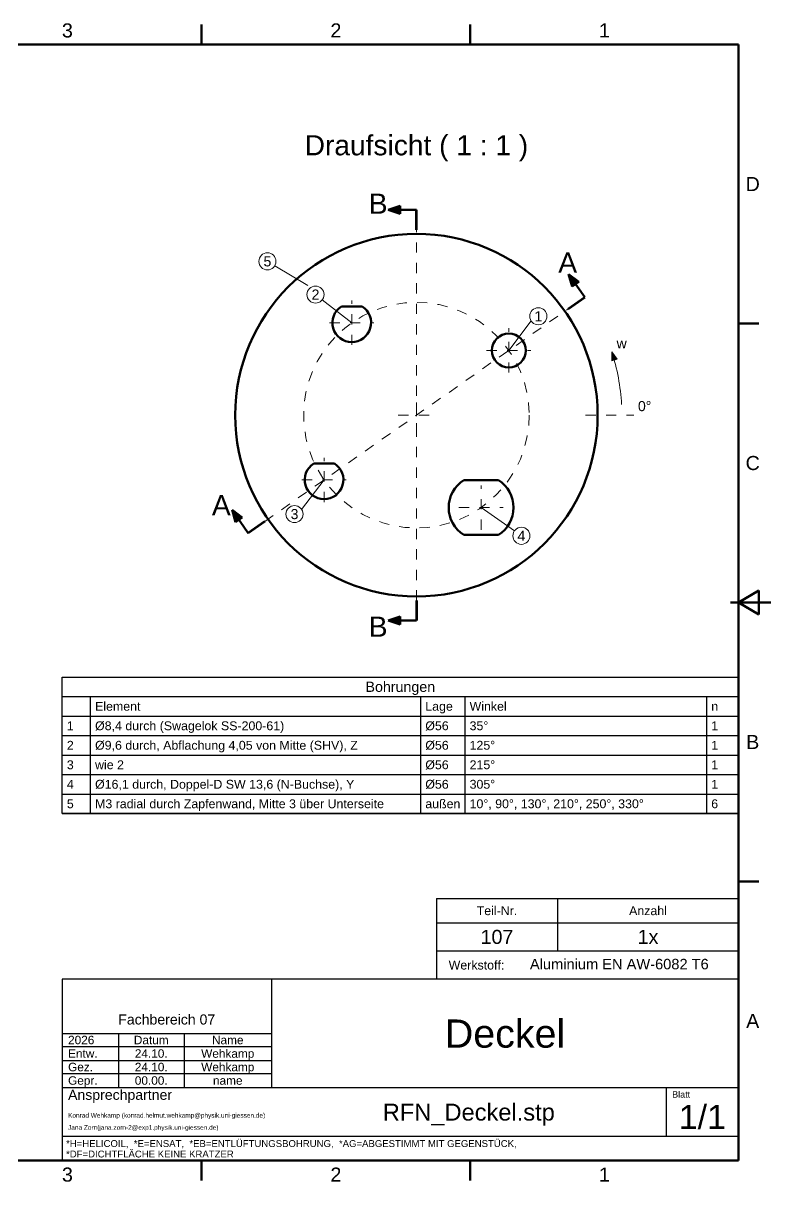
# Model space of a CAD drawing. Header units: inches. Extents: x 0.8 to 17.2, y 0.6 to 12.1.
# Drawn here: x 9.89 to 17.2, y 0.68 to 12.01 of the extents above; entities that cross this region are included whole.
import ezdxf
from ezdxf.enums import TextEntityAlignment as Align

# ---------------------------------------------------------------- set-up
doc = ezdxf.new("R2010")
doc.units = ezdxf.units.IN
doc.header["$MEASUREMENT"] = 0
doc.linetypes.add('CENTER2', pattern=[1.125, 0.75, -0.125, 0.125, -0.125])
for name, color, linetype, lineweight in [('BEMASSUNG', 7, 'Continuous', 18), ('MITTELLINIE', 7, 'CENTER2', 18), ('RAHMEN', 7, 'Continuous', 50), ('SCHNITTLINIE', 7, 'Continuous', 50), ('SCHRIFTFELD', 7, 'Continuous', 25), ('SICHTKANTE', 7, 'Continuous', 50), ('TEXT', 7, 'Continuous', 18)]:
    doc.layers.add(name, color=color, linetype=linetype, lineweight=lineweight)
doc.styles.add('ISO_101', font='arial.ttf')
doc.styles.add('ISO_14', font='arial.ttf')
doc.styles.add('ISO_15', font='arial.ttf')
doc.styles.add('ISO_20', font='arial.ttf')
doc.styles.add('ISO_72', font='arial.ttf')
doc.styles.add('ISO_73', font='arial.ttf')
doc.styles.add('ISO_75', font='arial.ttf')
doc.styles.add('ISO_76', font='arial.ttf')
doc.styles.add('ISO_77', font='arial.ttf')
doc.styles.add('ISO_78', font='arial.ttf')
doc.styles.add('ISO_80', font='arial.ttf')
doc.styles.add('ISO_83', font='arial.ttf')
doc.styles.add('ISO_84', font='arial.ttf')
doc.styles.add('ISO_85', font='arial.ttf')
doc.styles.add('ISO_86', font='arial.ttf')
doc.styles.add('ISO_87', font='arial.ttf')
doc.styles.add('ISO_89', font='arial.ttf')
doc.styles.add('ISO_92', font='arial.ttf')
doc.styles.add('ISO_95', font='arial.ttf')
doc.styles.add('ISO_98', font='arial.ttf')

msp = doc.modelspace()

# ---------------------------------------------------------------- hatches: boundary and pattern name
at = {"layer": 'BEMASSUNG'}
msp.add_hatch(color=7, dxfattribs=at).paths.add_polyline_path([(15.69486, 8.72181), (15.64244, 8.70477), (15.64189, 8.79566)])
at = {"layer": 'SCHNITTLINIE'}
for points in [[(13.5748, 10.22244), (13.5748, 10.1437), (13.45669, 10.18307)], [(15.31896, 9.47845), (15.25446, 9.43328), (15.21897, 9.55262)], [(12.02945, 7.17511), (11.96495, 7.12995), (11.92946, 7.24928)], [(13.5748, 6.20669), (13.5748, 6.12795), (13.45669, 6.16732)]]:
    msp.add_hatch(color=7, dxfattribs=at).paths.add_polyline_path(points)

# ---------------------------------------------------------------- linework, layer by layer
at = {"layer": 'BEMASSUNG'}
for p, q in [((12.66941, 9.44188), (12.34744, 9.63506)), ((13.09999, 9.0782), (12.8117, 9.30243)), ((14.63529, 8.80749), (14.85449, 9.09557)), ((15.64189, 8.79566), (15.69486, 8.72181)), ((15.64244, 8.70477), (15.64189, 8.79566)), ((15.69486, 8.72181), (15.64244, 8.70477)), ((12.82928, 7.54291), (12.61008, 7.25482)), ((14.36457, 7.27219), (14.68974, 7.04458))]:
    msp.add_line(p, q, dxfattribs=at)
for centre in [(12.27571, 9.6781), (12.74566, 9.35379), (14.9241, 9.14198), (12.54047, 7.20841), (14.75827, 6.9966)]:
    msp.add_circle(centre, 0.08366, dxfattribs=at)
msp.add_arc((13.73228, 8.1752), 2.00787, 3, 18, dxfattribs=at)
at = {"layer": 'MITTELLINIE', "ltscale": 0.089433}
for p, q in [((13.73228, 6.36417), (13.73228, 9.98622)), ((12.24878, 7.13644), (15.21579, 9.21396))]:
    msp.add_line(p, q, dxfattribs=at)
at = {"layer": 'MITTELLINIE', "ltscale": 0.096238}
for p, q in [((13.09999, 8.86166), (13.09999, 9.29473)), ((12.88346, 9.0782), (13.31653, 9.0782)), ((14.63529, 8.59095), (14.63529, 9.02402)), ((14.41875, 8.80749), (14.85182, 8.80749)), ((12.82928, 7.32637), (12.82928, 7.75944)), ((12.61275, 7.54291), (13.04582, 7.54291)), ((14.36457, 7.05566), (14.36457, 7.48873)), ((14.14804, 7.27219), (14.58111, 7.27219))]:
    msp.add_line(p, q, dxfattribs=at)
at = {"layer": 'MITTELLINIE', "ltscale": 0.07874}
for p, q in [((13.73228, 7.99803), (13.73228, 8.35236)), ((13.55512, 8.1752), (13.90945, 8.1752))]:
    msp.add_line(p, q, dxfattribs=at)
at = {"layer": 'MITTELLINIE', "ltscale": 0.08399}
msp.add_line((15.38583, 8.1752), (15.85827, 8.1752), dxfattribs=at)
at = {"layer": 'MITTELLINIE', "ltscale": 0.089228}
msp.add_circle((13.73228, 8.1752), 1.10236, dxfattribs=at)
at = {"layer": 'RAHMEN'}
for p, q in [((11.63255, 11.79724), (11.63255, 11.99409)), ((14.25722, 11.79724), (14.25722, 11.99409)), ((16.88189, 11.79724), (1.13386, 11.79724)), ((16.88189, 0.89173), (16.88189, 11.79724)), ((16.88189, 9.07087), (17.07874, 9.07087)), ((17.07874, 6.4626), (16.88189, 6.34449)), ((17.07874, 6.22638), (17.07874, 6.4626)), ((17.19685, 6.34449), (16.80315, 6.34449)), ((16.88189, 6.34449), (17.07874, 6.34449)), ((16.88189, 6.34449), (17.07874, 6.22638)), ((16.88189, 3.61811), (17.07874, 3.61811)), ((1.13386, 0.89173), (16.88189, 0.89173)), ((11.63255, 0.89173), (11.63255, 0.69488)), ((14.25722, 0.89173), (14.25722, 0.69488))]:
    msp.add_line(p, q, dxfattribs=at)
at = {"layer": 'SCHNITTLINIE'}
for p, q in [((13.45669, 10.18307), (13.5748, 10.22244)), ((13.5748, 10.22244), (13.5748, 10.1437)), ((13.73228, 10.18307), (13.45669, 10.18307)), ((13.5748, 10.1437), (13.45669, 10.18307)), ((15.21897, 9.55262), (15.31896, 9.47845)), ((15.25446, 9.43328), (15.21897, 9.55262)), ((15.37704, 9.32687), (15.21897, 9.55262)), ((15.31896, 9.47845), (15.25446, 9.43328)), ((12.08753, 7.02353), (11.92946, 7.24928)), ((11.92946, 7.24928), (12.02945, 7.17511)), ((11.96495, 7.12995), (11.92946, 7.24928)), ((12.02945, 7.17511), (11.96495, 7.12995)), ((13.45669, 6.16732), (13.5748, 6.20669)), ((13.73228, 6.16732), (13.45669, 6.16732)), ((13.5748, 6.12795), (13.45669, 6.16732)), ((13.5748, 6.20669), (13.5748, 6.12795))]:
    msp.add_line(p, q, dxfattribs=at)
at = {"layer": 'SCHNITTLINIE', "lineweight": 70}
for p, q in [((13.73228, 9.98622), (13.73228, 10.18307)), ((15.21579, 9.21396), (15.37704, 9.32687)), ((12.24878, 7.13644), (12.08753, 7.02353)), ((13.73228, 6.36417), (13.73228, 6.16732))]:
    msp.add_line(p, q, dxfattribs=at)
at = {"layer": 'SCHRIFTFELD'}
for p, q in [((10.26772, 5.61614), (16.88189, 5.61614)), ((10.26772, 4.28228), (10.26772, 5.61614)), ((16.88189, 5.61614), (16.88189, 4.28228)), ((10.26772, 5.42559), (16.88189, 5.42559)), ((10.54331, 5.42559), (10.54331, 4.28228)), ((13.77165, 5.42559), (13.77165, 4.28228)), ((14.20472, 5.42559), (14.20472, 4.28228)), ((16.56693, 5.42559), (16.56693, 4.28228)), ((10.26772, 5.23504), (16.88189, 5.23504)), ((10.26772, 5.04449), (16.88189, 5.04449)), ((10.26772, 4.85394), (16.88189, 4.85394)), ((10.26772, 4.66339), (16.88189, 4.66339)), ((10.26772, 4.47283), (16.88189, 4.47283)), ((16.88189, 4.28228), (10.26772, 4.28228)), ((10.26772, 4.28228), (16.88189, 4.28228)), ((13.92913, 3.45079), (13.92913, 2.66339)), ((13.92913, 3.45079), (16.88189, 3.45079)), ((15.11024, 3.45079), (15.11024, 2.93898)), ((13.92913, 3.21457), (16.88189, 3.21457)), ((13.92913, 2.93898), (16.88189, 2.93898)), ((10.26772, 2.66339), (10.26772, 0.89173)), ((16.88189, 2.66339), (10.26772, 2.66339)), ((12.31496, 2.66339), (12.31496, 1.60433)), ((16.88189, 0.89173), (16.88189, 2.66339)), ((10.26772, 2.13189), (12.31496, 2.13189)), ((10.8189, 2.13189), (10.8189, 1.60433)), ((11.46063, 2.13189), (11.46063, 1.60433)), ((10.26772, 2.00591), (12.31496, 2.00591)), ((10.26772, 1.86811), (12.31496, 1.86811)), ((10.26772, 1.74213), (12.31496, 1.74213)), ((10.26772, 1.60433), (16.88189, 1.60433)), ((16.17323, 1.60433), (16.17323, 1.12795)), ((10.26772, 1.12795), (16.88189, 1.12795)), ((10.26772, 0.89173), (16.88189, 0.89173))]:
    msp.add_line(p, q, dxfattribs=at)
at = {"layer": 'SICHTKANTE'}
for p, q in [((12.99856, 9.23765), (13.20142, 9.23765)), ((12.72785, 7.70236), (12.93071, 7.70236)), ((14.19495, 7.53991), (14.5342, 7.53991)), ((14.19495, 7.00448), (14.5342, 7.00448))]:
    msp.add_line(p, q, dxfattribs=at)
for centre, radius in [((13.73228, 8.1752), 1.77165), ((14.63529, 8.80749), 0.16535)]:
    msp.add_circle(centre, radius, dxfattribs=at)
for centre, radius, start, end in [((13.09999, 9.0782), 0.18898, 122.461745, 270), ((13.09999, 9.0782), 0.18898, 270, 57.538255), ((12.82928, 7.54291), 0.18898, 122.461745, 270), ((12.82928, 7.54291), 0.18898, 270, 57.538255), ((14.36457, 7.27219), 0.31693, 122.357998, 237.642002), ((14.36457, 7.27219), 0.31693, 302.357998, 57.642002)]:
    msp.add_arc(centre, radius, start, end, dxfattribs=at)

# ---------------------------------------------------------------- texts
at = {"layer": 'RAHMEN', "style": 'ISO_14'}
for s, p in [('3', (10.32021, 11.93504)), ('2', (12.94488, 11.93504)), ('1', (15.56955, 11.93504)), ('D', (17.01969, 10.43406)), ('C', (17.01969, 7.70768)), ('B', (17.01969, 4.9813)), ('A', (17.01969, 2.25492)), ('3', (10.32021, 0.75394)), ('2', (12.94488, 0.75394)), ('1', (15.56955, 0.75394))]:
    msp.add_text(s, height=0.1378, dxfattribs=at).set_placement(p, align=Align.MIDDLE_CENTER)
at = {"layer": 'SCHRIFTFELD'}
for s, height, style, p in [('Teil-Nr.', 0.086614, 'ISO_72', (14.51969, 3.33268)), ('Anzahl', 0.086614, 'ISO_72', (15.99606, 3.33268)), ('Fachbereich 07', 0.0984252, 'ISO_75', (11.29134, 2.26969))]:
    msp.add_text(s, height=height, dxfattribs=dict(at, style=style)).set_placement(p, align=Align.MIDDLE_CENTER)
for s, height, style, p in [('Werkstoff:', 0.086614, 'ISO_73', (14.04724, 2.80118)), ('Ansprechpartner', 0.0984252, 'ISO_76', (10.32677, 1.53346)), ('Blatt', 0.062992, 'ISO_77', (16.23228, 1.5374))]:
    msp.add_text(s, height=height, dxfattribs=dict(at, style=style)).set_placement(p, align=Align.MIDDLE_LEFT)
at = {"layer": 'SCHRIFTFELD', "color": 8, "true_color": 0x808080, "style": 'ISO_80'}
for s, p in [('*H=HELICOIL,  *E=ENSAT,  *EB=ENTLÜFTUNGSBOHRUNG,  *AG=ABGESTIMMT MIT GEGENSTÜCK,', (10.30709, 1.05709)), ('*DF=DICHTFLÄCHE KEINE KRATZER', (10.30709, 0.95472))]:
    msp.add_text(s, height=0.0669291, dxfattribs=at).set_placement(p, align=Align.MIDDLE_LEFT)
at = {"layer": 'TEXT'}
for s, height, style, p in [('Draufsicht ( 1 : 1 )', 0.1968504, 'ISO_20', (13.73228, 10.81299)), ('B', 0.19685, 'ISO_20', (13.35827, 10.24213)), ('A', 0.19685, 'ISO_20', (15.21089, 9.66711)), ('5', 0.09843, 'ISO_75', (12.27571, 9.6781)), ('2', 0.09843, 'ISO_75', (12.74566, 9.35379)), ('1', 0.09843, 'ISO_75', (14.9241, 9.14198)), ('A', 0.19685, 'ISO_20', (11.82463, 7.29603)), ('3', 0.09843, 'ISO_75', (12.54047, 7.20841)), ('4', 0.09843, 'ISO_75', (14.75827, 6.9966)), ('B', 0.19685, 'ISO_20', (13.35827, 6.10827)), ('Bohrungen', 0.099606, 'ISO_89', (13.5748, 5.52087)), ('Datum', 0.082677, 'ISO_85', (11.13976, 2.0689)), ('Name', 0.082677, 'ISO_85', (11.8878, 2.0689))]:
    msp.add_text(s, height=height, dxfattribs=dict(at, style=style)).set_placement(p, align=Align.MIDDLE_CENTER)
at = {"layer": 'TEXT', "style": 'ISO_78'}
for s, height, p in [('w', 0.09843, (15.68913, 8.82716)), ('0°', 0.098425, (15.89764, 8.21457))]:
    msp.add_text(s, height=height, dxfattribs=at).set_placement(p)
at = {"layer": 'TEXT'}
for s, height, style, p in [('Element', 0.086614, 'ISO_73', (10.59055, 5.33031)), ('Lage', 0.086614, 'ISO_73', (13.8189, 5.33031)), ('Winkel', 0.086614, 'ISO_73', (14.25197, 5.33031)), ('n', 0.08661, 'ISO_73', (16.61417, 5.33031)), ('1', 0.08661, 'ISO_73', (10.31496, 5.13976)), ('Ø8,4 durch (Swagelok SS-200-61)', 0.0866142, 'ISO_73', (10.59055, 5.13976)), ('Ø56', 0.086614, 'ISO_73', (13.8189, 5.13976)), ('35°', 0.086614, 'ISO_73', (14.25197, 5.13976)), ('1', 0.08661, 'ISO_73', (16.61417, 5.13976)), ('2', 0.08661, 'ISO_73', (10.31496, 4.94921)), ('Ø9,6 durch, Abflachung 4,05 von Mitte (SHV), Z', 0.0866142, 'ISO_73', (10.59055, 4.94921)), ('Ø56', 0.086614, 'ISO_73', (13.8189, 4.94921)), ('125°', 0.086614, 'ISO_73', (14.25197, 4.94921)), ('1', 0.08661, 'ISO_73', (16.61417, 4.94921)), ('3', 0.08661, 'ISO_73', (10.31496, 4.75866)), ('wie 2', 0.086614, 'ISO_73', (10.59055, 4.75866)), ('Ø56', 0.086614, 'ISO_73', (13.8189, 4.75866)), ('215°', 0.086614, 'ISO_73', (14.25197, 4.75866)), ('1', 0.08661, 'ISO_73', (16.61417, 4.75866)), ('4', 0.08661, 'ISO_73', (10.31496, 4.56811)), ('Ø16,1 durch, Doppel-D SW 13,6 (N-Buchse), Y', 0.0866142, 'ISO_73', (10.59055, 4.56811)), ('Ø56', 0.086614, 'ISO_73', (13.8189, 4.56811)), ('305°', 0.086614, 'ISO_73', (14.25197, 4.56811)), ('1', 0.08661, 'ISO_73', (16.61417, 4.56811)), ('5', 0.08661, 'ISO_73', (10.31496, 4.37756)), ('M3 radial durch Zapfenwand, Mitte 3 über Unterseite', 0.0866142, 'ISO_73', (10.59055, 4.37756)), ('außen', 0.086614, 'ISO_73', (13.8189, 4.37756)), ('10°, 90°, 130°, 210°, 250°, 330°', 0.0866142, 'ISO_73', (14.25197, 4.37756)), ('6', 0.08661, 'ISO_73', (16.61417, 4.37756)), ('Entw.', 0.082677, 'ISO_84', (10.32677, 1.93701)), ('Gez.', 0.082677, 'ISO_84', (10.32677, 1.80512)), ('Gepr.', 0.082677, 'ISO_84', (10.32677, 1.67323)), ('Konrad Wehkamp (konrad.helmut.wehkamp@physik.uni-giessen.de)', 0.0452756, 'ISO_101', (10.32677, 1.33268)), ('Jana Zorn(jana.zorn-2@exp1.physik.uni-giessen.de)', 0.0452756, 'ISO_101', (10.32677, 1.21457))]:
    msp.add_text(s, height=height, dxfattribs=dict(at, style=style)).set_placement(p, align=Align.MIDDLE_LEFT)
at = {"layer": 'TEXT', "color": 5, "true_color": 0x0000ff}
for s, height, style, p in [('107', 0.137795, 'ISO_15', (14.51969, 3.07677)), ('1x', 0.137795, 'ISO_15', (15.99606, 3.07677)), ('Aluminium EN AW-6082 T6', 0.1023622, 'ISO_87', (15.71573, 2.81096)), ('Deckel', 0.275591, 'ISO_98', (14.59843, 2.13189)), ('24.10.', 0.082677, 'ISO_83', (11.13976, 1.93701)), ('Wehkamp', 0.082677, 'ISO_83', (11.8878, 1.93701)), ('24.10.', 0.082677, 'ISO_83', (11.13976, 1.80512)), ('Wehkamp', 0.082677, 'ISO_83', (11.8878, 1.80512)), ('00.00.', 0.082677, 'ISO_83', (11.13976, 1.67323)), ('name', 0.082677, 'ISO_83', (11.8878, 1.67323)), ('RFN_Deckel.stp', 0.1653543, 'ISO_95', (14.24409, 1.36417)), ('1/1', 0.23622, 'ISO_92', (16.52756, 1.31693))]:
    msp.add_text(s, height=height, dxfattribs=dict(at, style=style)).set_placement(p, align=Align.MIDDLE_CENTER)
at = {"layer": 'TEXT', "color": 5, "true_color": 0x0000ff, "style": 'ISO_86'}
msp.add_text('2026', height=0.082677, dxfattribs=at).set_placement((10.32677, 2.0689), align=Align.MIDDLE_LEFT)

doc.saveas('drawing.dxf')
